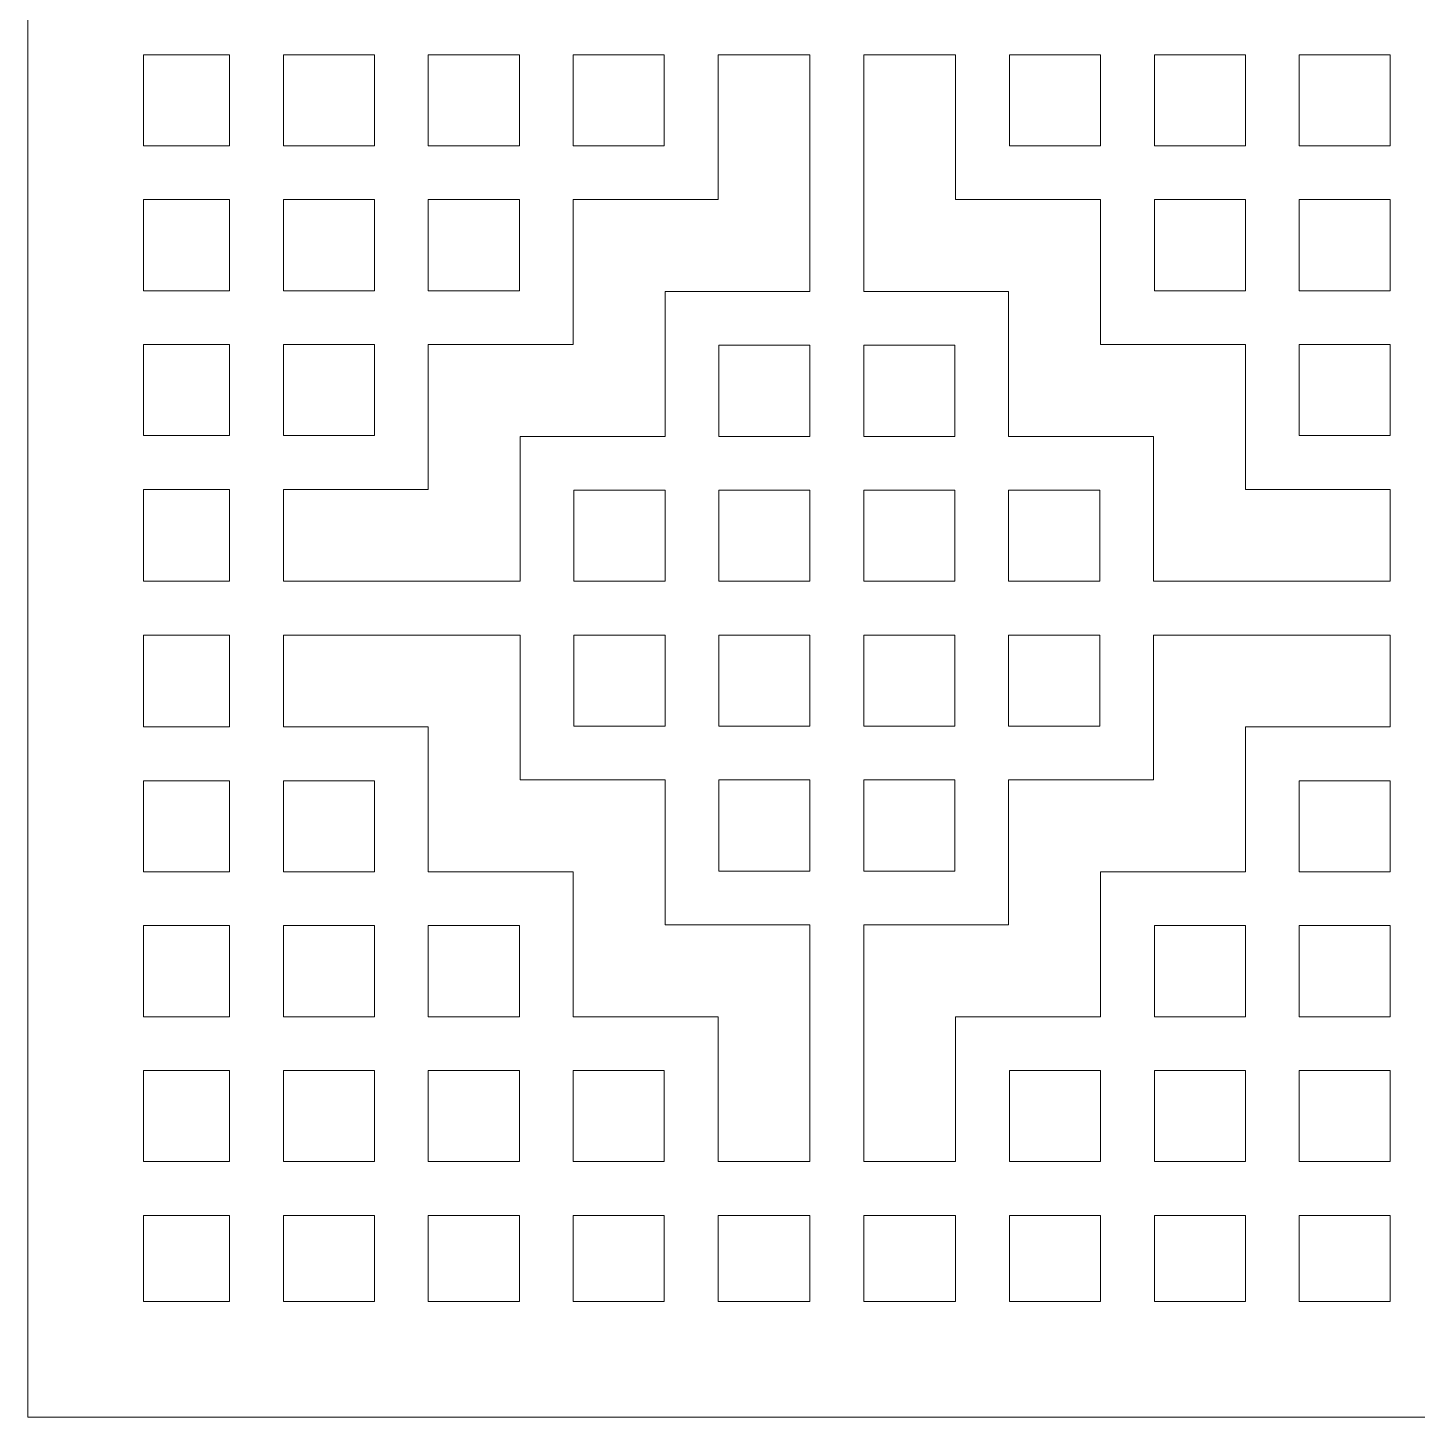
# Model space of a CAD drawing. Header units: centimetres. Extents: x -14.3 to -1.9, y 3.5 to 9.5.
# Drawn here: x -14.348 to -11.345, y 3.495 to 6.497 of the extents above; entities that cross this region are included whole.
import ezdxf

# ---------------------------------------------------------------- set-up
doc = ezdxf.new("R2010")
doc.units = ezdxf.units.CM
doc.header["$MEASUREMENT"] = 0
doc.layers.add('layer 1', color=7, linetype='Continuous')

msp = doc.modelspace()

# ---------------------------------------------------------------- linework, layer by layer
at = {"layer": 'layer 1', "color": 250, "lineweight": 9}
for points, knots in [([(-14.34773, 9.5), (-14.34773, 9.5), (-8.3426, 9.5), (-8.3426, 9.5), (-8.3426, 9.5), (-8.3426, 9.5), (-8.3426, 3.49487), (-8.3426, 3.49487), (-8.3426, 3.49487), (-8.3426, 3.49487), (-14.34773, 3.49487), (-14.34773, 3.49487), (-14.34773, 3.49487), (-14.34773, 3.49487), (-14.34773, 9.5), (-14.34773, 9.5)], [0, 0, 0, 0, 0.2, 0.2, 0.2, 0.2, 0.4, 0.4, 0.4, 0.4, 0.6, 0.6, 0.6, 0.6, 1, 1, 1, 1]), ([(-14.09752, 6.24246), (-14.09752, 6.24246), (-13.91166, 6.24246), (-13.91166, 6.24246), (-13.91166, 6.24246), (-13.91166, 6.24246), (-13.91166, 6.43926), (-13.91166, 6.43926), (-13.91166, 6.43926), (-13.91166, 6.43926), (-14.09752, 6.43926), (-14.09752, 6.43926), (-14.09752, 6.43926), (-14.09752, 6.43926), (-14.09752, 6.24246), (-14.09752, 6.24246)], [0, 0, 0, 0, 0.2, 0.2, 0.2, 0.2, 0.4, 0.4, 0.4, 0.4, 0.6, 0.6, 0.6, 0.6, 1, 1, 1, 1]), ([(-13.22559, 5.61456), (-13.22559, 5.61456), (-12.97062, 5.61456), (-12.97062, 5.61456), (-12.97062, 5.61456), (-12.97062, 5.61456), (-12.97062, 5.86952), (-12.97062, 5.86952), (-12.97062, 5.86952), (-12.97062, 5.86952), (-12.97062, 5.92769), (-12.97062, 5.92769), (-12.97062, 5.92769), (-12.97062, 5.92769), (-12.91246, 5.92769), (-12.91246, 5.92769), (-12.91246, 5.92769), (-12.91246, 5.92769), (-12.6575, 5.92769), (-12.6575, 5.92769), (-12.6575, 5.92769), (-12.6575, 5.92769), (-12.6575, 6.43927), (-12.6575, 6.43927), (-12.6575, 6.43927), (-12.6575, 6.43927), (-12.85594, 6.43927), (-12.85594, 6.43927), (-12.85594, 6.43927), (-12.85594, 6.43927), (-12.85594, 6.43926), (-12.85594, 6.43926), (-12.85594, 6.43926), (-12.85594, 6.43926), (-12.85594, 6.1843), (-12.85594, 6.1843), (-12.85594, 6.1843), (-12.85594, 6.1843), (-12.85594, 6.12613), (-12.85594, 6.12613), (-12.85594, 6.12613), (-12.85594, 6.12613), (-12.91411, 6.12613), (-12.91411, 6.12613), (-12.91411, 6.12613), (-12.91411, 6.12613), (-13.16907, 6.12613), (-13.16907, 6.12613), (-13.16907, 6.12613), (-13.16907, 6.12613), (-13.16907, 5.87117), (-13.16907, 5.87117), (-13.16907, 5.87117), (-13.16907, 5.87117), (-13.16907, 5.813), (-13.16907, 5.813), (-13.16907, 5.813), (-13.16907, 5.813), (-13.22723, 5.813), (-13.22723, 5.813), (-13.22723, 5.813), (-13.22723, 5.813), (-13.4822, 5.813), (-13.4822, 5.813), (-13.4822, 5.813), (-13.4822, 5.813), (-13.4822, 5.55804), (-13.4822, 5.55804), (-13.4822, 5.55804), (-13.4822, 5.55804), (-13.4822, 5.49988), (-13.4822, 5.49988), (-13.4822, 5.49988), (-13.4822, 5.49988), (-13.54036, 5.49988), (-13.54036, 5.49988), (-13.54036, 5.49988), (-13.54036, 5.49988), (-13.79532, 5.49988), (-13.79532, 5.49988), (-13.79532, 5.49988), (-13.79532, 5.49988), (-13.79533, 5.49988), (-13.79533, 5.49988), (-13.79533, 5.49988), (-13.79533, 5.49988), (-13.79533, 5.30143), (-13.79533, 5.30143), (-13.79533, 5.30143), (-13.79533, 5.30143), (-13.28375, 5.30143), (-13.28375, 5.30143), (-13.28375, 5.30143), (-13.28375, 5.30143), (-13.28375, 5.55639), (-13.28375, 5.55639), (-13.28375, 5.55639), (-13.28375, 5.55639), (-13.28375, 5.61456), (-13.28375, 5.61456), (-13.28375, 5.61456), (-13.28375, 5.61456), (-13.22559, 5.61456), (-13.22559, 5.61456)], [0, 0, 0, 0, 0.037037, 0.037037, 0.037037, 0.037037, 0.0740741, 0.0740741, 0.0740741, 0.0740741, 0.1111111, 0.1111111, 0.1111111, 0.1111111, 0.1481481, 0.1481481, 0.1481481, 0.1481481, 0.1851852, 0.1851852, 0.1851852, 0.1851852, 0.2222222, 0.2222222, 0.2222222, 0.2222222, 0.2592593, 0.2592593, 0.2592593, 0.2592593, 0.2962963, 0.2962963, 0.2962963, 0.2962963, 0.3333333, 0.3333333, 0.3333333, 0.3333333, 0.3703704, 0.3703704, 0.3703704, 0.3703704, 0.4074074, 0.4074074, 0.4074074, 0.4074074, 0.4444444, 0.4444444, 0.4444444, 0.4444444, 0.4814815, 0.4814815, 0.4814815, 0.4814815, 0.5185185, 0.5185185, 0.5185185, 0.5185185, 0.5555556, 0.5555556, 0.5555556, 0.5555556, 0.5925926, 0.5925926, 0.5925926, 0.5925926, 0.6296296, 0.6296296, 0.6296296, 0.6296296, 0.6666667, 0.6666667, 0.6666667, 0.6666667, 0.7037037, 0.7037037, 0.7037037, 0.7037037, 0.7407407, 0.7407407, 0.7407407, 0.7407407, 0.7777778, 0.7777778, 0.7777778, 0.7777778, 0.8148148, 0.8148148, 0.8148148, 0.8148148, 0.8518519, 0.8518519, 0.8518519, 0.8518519, 0.8888889, 0.8888889, 0.8888889, 0.8888889, 0.9259259, 0.9259259, 0.9259259, 0.9259259, 1, 1, 1, 1]), ([(-13.79532, 6.43926), (-13.79532, 6.43926), (-13.79532, 6.24246), (-13.79532, 6.24246), (-13.79532, 6.24246), (-13.79532, 6.24246), (-13.59853, 6.24246), (-13.59853, 6.24246), (-13.59853, 6.24246), (-13.59853, 6.24246), (-13.59853, 6.43926), (-13.59853, 6.43926), (-13.59853, 6.43926), (-13.59853, 6.43926), (-13.79532, 6.43926), (-13.79532, 6.43926)], [0, 0, 0, 0, 0.2, 0.2, 0.2, 0.2, 0.4, 0.4, 0.4, 0.4, 0.6, 0.6, 0.6, 0.6, 1, 1, 1, 1]), ([(-13.2854, 6.43926), (-13.2854, 6.43926), (-13.4822, 6.43926), (-13.4822, 6.43926), (-13.4822, 6.43926), (-13.4822, 6.43926), (-13.4822, 6.24246), (-13.4822, 6.24246), (-13.4822, 6.24246), (-13.4822, 6.24246), (-13.2854, 6.24246), (-13.2854, 6.24246), (-13.2854, 6.24246), (-13.2854, 6.24246), (-13.2854, 6.43926), (-13.2854, 6.43926)], [0, 0, 0, 0, 0.2, 0.2, 0.2, 0.2, 0.4, 0.4, 0.4, 0.4, 0.6, 0.6, 0.6, 0.6, 1, 1, 1, 1]), ([(-12.97227, 6.43926), (-12.97227, 6.43926), (-13.16907, 6.43926), (-13.16907, 6.43926), (-13.16907, 6.43926), (-13.16907, 6.43926), (-13.16907, 6.24246), (-13.16907, 6.24246), (-13.16907, 6.24246), (-13.16907, 6.24246), (-12.97227, 6.24246), (-12.97227, 6.24246), (-12.97227, 6.24246), (-12.97227, 6.24246), (-12.97227, 6.43926), (-12.97227, 6.43926)], [0, 0, 0, 0, 0.2, 0.2, 0.2, 0.2, 0.4, 0.4, 0.4, 0.4, 0.6, 0.6, 0.6, 0.6, 1, 1, 1, 1]), ([(-12.22804, 5.61456), (-12.22804, 5.61456), (-11.97308, 5.61456), (-11.97308, 5.61456), (-11.97308, 5.61456), (-11.97308, 5.61456), (-11.91491, 5.61456), (-11.91491, 5.61456), (-11.91491, 5.61456), (-11.91491, 5.61456), (-11.91491, 5.55639), (-11.91491, 5.55639), (-11.91491, 5.55639), (-11.91491, 5.55639), (-11.91491, 5.30143), (-11.91491, 5.30143), (-11.91491, 5.30143), (-11.91491, 5.30143), (-11.40333, 5.30143), (-11.40333, 5.30143), (-11.40333, 5.30143), (-11.40333, 5.30143), (-11.40333, 5.49988), (-11.40333, 5.49988), (-11.40333, 5.49988), (-11.40333, 5.49988), (-11.65828, 5.49988), (-11.65828, 5.49988), (-11.65828, 5.49988), (-11.65828, 5.49988), (-11.71644, 5.49988), (-11.71644, 5.49988), (-11.71644, 5.49988), (-11.71644, 5.49988), (-11.71644, 5.55804), (-11.71644, 5.55804), (-11.71644, 5.55804), (-11.71644, 5.55804), (-11.71644, 5.813), (-11.71644, 5.813), (-11.71644, 5.813), (-11.71644, 5.813), (-11.97141, 5.813), (-11.97141, 5.813), (-11.97141, 5.813), (-11.97141, 5.813), (-12.02957, 5.813), (-12.02957, 5.813), (-12.02957, 5.813), (-12.02957, 5.813), (-12.02957, 5.87117), (-12.02957, 5.87117), (-12.02957, 5.87117), (-12.02957, 5.87117), (-12.02957, 6.12613), (-12.02957, 6.12613), (-12.02957, 6.12613), (-12.02957, 6.12613), (-12.28453, 6.12613), (-12.28453, 6.12613), (-12.28453, 6.12613), (-12.28453, 6.12613), (-12.3427, 6.12613), (-12.3427, 6.12613), (-12.3427, 6.12613), (-12.3427, 6.12613), (-12.3427, 6.1843), (-12.3427, 6.1843), (-12.3427, 6.1843), (-12.3427, 6.1843), (-12.3427, 6.43926), (-12.3427, 6.43926), (-12.3427, 6.43926), (-12.3427, 6.43926), (-12.3427, 6.43927), (-12.3427, 6.43927), (-12.3427, 6.43927), (-12.3427, 6.43927), (-12.54117, 6.43927), (-12.54117, 6.43927), (-12.54117, 6.43927), (-12.54117, 6.43927), (-12.54117, 5.92769), (-12.54117, 5.92769), (-12.54117, 5.92769), (-12.54117, 5.92769), (-12.2862, 5.92769), (-12.2862, 5.92769), (-12.2862, 5.92769), (-12.2862, 5.92769), (-12.22804, 5.92769), (-12.22804, 5.92769), (-12.22804, 5.92769), (-12.22804, 5.92769), (-12.22804, 5.86952), (-12.22804, 5.86952), (-12.22804, 5.86952), (-12.22804, 5.86952), (-12.22804, 5.61456), (-12.22804, 5.61456)], [0, 0, 0, 0, 0.0384615, 0.0384615, 0.0384615, 0.0384615, 0.0769231, 0.0769231, 0.0769231, 0.0769231, 0.1153846, 0.1153846, 0.1153846, 0.1153846, 0.1538462, 0.1538462, 0.1538462, 0.1538462, 0.1923077, 0.1923077, 0.1923077, 0.1923077, 0.2307692, 0.2307692, 0.2307692, 0.2307692, 0.2692308, 0.2692308, 0.2692308, 0.2692308, 0.3076923, 0.3076923, 0.3076923, 0.3076923, 0.3461538, 0.3461538, 0.3461538, 0.3461538, 0.3846154, 0.3846154, 0.3846154, 0.3846154, 0.4230769, 0.4230769, 0.4230769, 0.4230769, 0.4615385, 0.4615385, 0.4615385, 0.4615385, 0.5, 0.5, 0.5, 0.5, 0.5384615, 0.5384615, 0.5384615, 0.5384615, 0.5769231, 0.5769231, 0.5769231, 0.5769231, 0.6153846, 0.6153846, 0.6153846, 0.6153846, 0.6538462, 0.6538462, 0.6538462, 0.6538462, 0.6923077, 0.6923077, 0.6923077, 0.6923077, 0.7307692, 0.7307692, 0.7307692, 0.7307692, 0.7692308, 0.7692308, 0.7692308, 0.7692308, 0.8076923, 0.8076923, 0.8076923, 0.8076923, 0.8461538, 0.8461538, 0.8461538, 0.8461538, 0.8846154, 0.8846154, 0.8846154, 0.8846154, 0.9230769, 0.9230769, 0.9230769, 0.9230769, 1, 1, 1, 1]), ([(-12.02957, 6.43926), (-12.02957, 6.43926), (-12.22637, 6.43926), (-12.22637, 6.43926), (-12.22637, 6.43926), (-12.22637, 6.43926), (-12.22637, 6.24246), (-12.22637, 6.24246), (-12.22637, 6.24246), (-12.22637, 6.24246), (-12.02957, 6.24246), (-12.02957, 6.24246), (-12.02957, 6.24246), (-12.02957, 6.24246), (-12.02957, 6.43926), (-12.02957, 6.43926)], [0, 0, 0, 0, 0.2, 0.2, 0.2, 0.2, 0.4, 0.4, 0.4, 0.4, 0.6, 0.6, 0.6, 0.6, 1, 1, 1, 1]), ([(-11.71644, 6.43926), (-11.71644, 6.43926), (-11.91324, 6.43926), (-11.91324, 6.43926), (-11.91324, 6.43926), (-11.91324, 6.43926), (-11.91324, 6.24246), (-11.91324, 6.24246), (-11.91324, 6.24246), (-11.91324, 6.24246), (-11.71644, 6.24246), (-11.71644, 6.24246), (-11.71644, 6.24246), (-11.71644, 6.24246), (-11.71644, 6.43926), (-11.71644, 6.43926)], [0, 0, 0, 0, 0.2, 0.2, 0.2, 0.2, 0.4, 0.4, 0.4, 0.4, 0.6, 0.6, 0.6, 0.6, 1, 1, 1, 1]), ([(-11.40333, 6.24246), (-11.40333, 6.24246), (-11.40333, 6.43926), (-11.40333, 6.43926), (-11.40333, 6.43926), (-11.40333, 6.43926), (-11.60011, 6.43926), (-11.60011, 6.43926), (-11.60011, 6.43926), (-11.60011, 6.43926), (-11.60011, 6.24246), (-11.60011, 6.24246), (-11.60011, 6.24246), (-11.60011, 6.24246), (-11.40333, 6.24246), (-11.40333, 6.24246)], [0, 0, 0, 0, 0.2, 0.2, 0.2, 0.2, 0.4, 0.4, 0.4, 0.4, 0.6, 0.6, 0.6, 0.6, 1, 1, 1, 1]), ([(-14.09752, 5.92933), (-14.09752, 5.92933), (-13.91166, 5.92933), (-13.91166, 5.92933), (-13.91166, 5.92933), (-13.91166, 5.92933), (-13.91166, 6.12613), (-13.91166, 6.12613), (-13.91166, 6.12613), (-13.91166, 6.12613), (-14.09752, 6.12613), (-14.09752, 6.12613), (-14.09752, 6.12613), (-14.09752, 6.12613), (-14.09752, 5.92933), (-14.09752, 5.92933)], [0, 0, 0, 0, 0.2, 0.2, 0.2, 0.2, 0.4, 0.4, 0.4, 0.4, 0.6, 0.6, 0.6, 0.6, 1, 1, 1, 1]), ([(-13.79532, 6.12613), (-13.79532, 6.12613), (-13.79532, 5.92933), (-13.79532, 5.92933), (-13.79532, 5.92933), (-13.79532, 5.92933), (-13.59853, 5.92933), (-13.59853, 5.92933), (-13.59853, 5.92933), (-13.59853, 5.92933), (-13.59853, 6.12613), (-13.59853, 6.12613), (-13.59853, 6.12613), (-13.59853, 6.12613), (-13.79532, 6.12613), (-13.79532, 6.12613)], [0, 0, 0, 0, 0.2, 0.2, 0.2, 0.2, 0.4, 0.4, 0.4, 0.4, 0.6, 0.6, 0.6, 0.6, 1, 1, 1, 1]), ([(-13.4822, 6.12613), (-13.4822, 6.12613), (-13.4822, 5.92933), (-13.4822, 5.92933), (-13.4822, 5.92933), (-13.4822, 5.92933), (-13.2854, 5.92933), (-13.2854, 5.92933), (-13.2854, 5.92933), (-13.2854, 5.92933), (-13.2854, 6.12613), (-13.2854, 6.12613), (-13.2854, 6.12613), (-13.2854, 6.12613), (-13.4822, 6.12613), (-13.4822, 6.12613)], [0, 0, 0, 0, 0.2, 0.2, 0.2, 0.2, 0.4, 0.4, 0.4, 0.4, 0.6, 0.6, 0.6, 0.6, 1, 1, 1, 1]), ([(-11.71644, 5.92933), (-11.71644, 5.92933), (-11.71644, 6.12613), (-11.71644, 6.12613), (-11.71644, 6.12613), (-11.71644, 6.12613), (-11.91324, 6.12613), (-11.91324, 6.12613), (-11.91324, 6.12613), (-11.91324, 6.12613), (-11.91324, 5.92933), (-11.91324, 5.92933), (-11.91324, 5.92933), (-11.91324, 5.92933), (-11.71644, 5.92933), (-11.71644, 5.92933)], [0, 0, 0, 0, 0.2, 0.2, 0.2, 0.2, 0.4, 0.4, 0.4, 0.4, 0.6, 0.6, 0.6, 0.6, 1, 1, 1, 1]), ([(-11.40333, 5.92933), (-11.40333, 5.92933), (-11.40333, 6.12613), (-11.40333, 6.12613), (-11.40333, 6.12613), (-11.40333, 6.12613), (-11.60011, 6.12613), (-11.60011, 6.12613), (-11.60011, 6.12613), (-11.60011, 6.12613), (-11.60011, 5.92933), (-11.60011, 5.92933), (-11.60011, 5.92933), (-11.60011, 5.92933), (-11.40333, 5.92933), (-11.40333, 5.92933)], [0, 0, 0, 0, 0.2, 0.2, 0.2, 0.2, 0.4, 0.4, 0.4, 0.4, 0.6, 0.6, 0.6, 0.6, 1, 1, 1, 1]), ([(-14.09752, 5.61621), (-14.09752, 5.61621), (-13.91166, 5.61621), (-13.91166, 5.61621), (-13.91166, 5.61621), (-13.91166, 5.61621), (-13.91166, 5.813), (-13.91166, 5.813), (-13.91166, 5.813), (-13.91166, 5.813), (-14.09752, 5.813), (-14.09752, 5.813), (-14.09752, 5.813), (-14.09752, 5.813), (-14.09752, 5.61621), (-14.09752, 5.61621)], [0, 0, 0, 0, 0.2, 0.2, 0.2, 0.2, 0.4, 0.4, 0.4, 0.4, 0.6, 0.6, 0.6, 0.6, 1, 1, 1, 1]), ([(-13.79532, 5.813), (-13.79532, 5.813), (-13.79532, 5.61621), (-13.79532, 5.61621), (-13.79532, 5.61621), (-13.79532, 5.61621), (-13.59853, 5.61621), (-13.59853, 5.61621), (-13.59853, 5.61621), (-13.59853, 5.61621), (-13.59853, 5.813), (-13.59853, 5.813), (-13.59853, 5.813), (-13.59853, 5.813), (-13.79532, 5.813), (-13.79532, 5.813)], [0, 0, 0, 0, 0.2, 0.2, 0.2, 0.2, 0.4, 0.4, 0.4, 0.4, 0.6, 0.6, 0.6, 0.6, 1, 1, 1, 1]), ([(-12.85429, 5.61456), (-12.85429, 5.61456), (-12.6575, 5.61456), (-12.6575, 5.61456), (-12.6575, 5.61456), (-12.6575, 5.61456), (-12.6575, 5.81136), (-12.6575, 5.81136), (-12.6575, 5.81136), (-12.6575, 5.81136), (-12.85429, 5.81136), (-12.85429, 5.81136), (-12.85429, 5.81136), (-12.85429, 5.81136), (-12.85429, 5.61456), (-12.85429, 5.61456)], [0, 0, 0, 0, 0.2, 0.2, 0.2, 0.2, 0.4, 0.4, 0.4, 0.4, 0.6, 0.6, 0.6, 0.6, 1, 1, 1, 1]), ([(-12.54117, 5.61456), (-12.54117, 5.61456), (-12.34437, 5.61456), (-12.34437, 5.61456), (-12.34437, 5.61456), (-12.34437, 5.61456), (-12.34437, 5.81136), (-12.34437, 5.81136), (-12.34437, 5.81136), (-12.34437, 5.81136), (-12.54117, 5.81136), (-12.54117, 5.81136), (-12.54117, 5.81136), (-12.54117, 5.81136), (-12.54117, 5.61456), (-12.54117, 5.61456)], [0, 0, 0, 0, 0.2, 0.2, 0.2, 0.2, 0.4, 0.4, 0.4, 0.4, 0.6, 0.6, 0.6, 0.6, 1, 1, 1, 1]), ([(-11.40333, 5.61621), (-11.40333, 5.61621), (-11.40333, 5.813), (-11.40333, 5.813), (-11.40333, 5.813), (-11.40333, 5.813), (-11.60011, 5.813), (-11.60011, 5.813), (-11.60011, 5.813), (-11.60011, 5.813), (-11.60011, 5.61621), (-11.60011, 5.61621), (-11.60011, 5.61621), (-11.60011, 5.61621), (-11.40333, 5.61621), (-11.40333, 5.61621)], [0, 0, 0, 0, 0.2, 0.2, 0.2, 0.2, 0.4, 0.4, 0.4, 0.4, 0.6, 0.6, 0.6, 0.6, 1, 1, 1, 1]), ([(-14.09752, 5.30143), (-14.09752, 5.30143), (-13.91166, 5.30143), (-13.91166, 5.30143), (-13.91166, 5.30143), (-13.91166, 5.30143), (-13.91166, 5.49988), (-13.91166, 5.49988), (-13.91166, 5.49988), (-13.91166, 5.49988), (-14.09752, 5.49988), (-14.09752, 5.49988), (-14.09752, 5.49988), (-14.09752, 5.49988), (-14.09752, 5.30143), (-14.09752, 5.30143)], [0, 0, 0, 0, 0.2, 0.2, 0.2, 0.2, 0.4, 0.4, 0.4, 0.4, 0.6, 0.6, 0.6, 0.6, 1, 1, 1, 1]), ([(-12.97062, 5.30143), (-12.97062, 5.30143), (-12.97062, 5.49823), (-12.97062, 5.49823), (-12.97062, 5.49823), (-12.97062, 5.49823), (-13.16742, 5.49823), (-13.16742, 5.49823), (-13.16742, 5.49823), (-13.16742, 5.49823), (-13.16742, 5.30143), (-13.16742, 5.30143), (-13.16742, 5.30143), (-13.16742, 5.30143), (-12.97062, 5.30143), (-12.97062, 5.30143)], [0, 0, 0, 0, 0.2, 0.2, 0.2, 0.2, 0.4, 0.4, 0.4, 0.4, 0.6, 0.6, 0.6, 0.6, 1, 1, 1, 1]), ([(-12.85429, 5.30143), (-12.85429, 5.30143), (-12.6575, 5.30143), (-12.6575, 5.30143), (-12.6575, 5.30143), (-12.6575, 5.30143), (-12.6575, 5.49823), (-12.6575, 5.49823), (-12.6575, 5.49823), (-12.6575, 5.49823), (-12.85429, 5.49823), (-12.85429, 5.49823), (-12.85429, 5.49823), (-12.85429, 5.49823), (-12.85429, 5.30143), (-12.85429, 5.30143)], [0, 0, 0, 0, 0.2, 0.2, 0.2, 0.2, 0.4, 0.4, 0.4, 0.4, 0.6, 0.6, 0.6, 0.6, 1, 1, 1, 1]), ([(-12.54117, 5.30143), (-12.54117, 5.30143), (-12.34437, 5.30143), (-12.34437, 5.30143), (-12.34437, 5.30143), (-12.34437, 5.30143), (-12.34437, 5.49823), (-12.34437, 5.49823), (-12.34437, 5.49823), (-12.34437, 5.49823), (-12.54117, 5.49823), (-12.54117, 5.49823), (-12.54117, 5.49823), (-12.54117, 5.49823), (-12.54117, 5.30143), (-12.54117, 5.30143)], [0, 0, 0, 0, 0.2, 0.2, 0.2, 0.2, 0.4, 0.4, 0.4, 0.4, 0.6, 0.6, 0.6, 0.6, 1, 1, 1, 1]), ([(-12.22804, 5.49823), (-12.22804, 5.49823), (-12.22804, 5.30143), (-12.22804, 5.30143), (-12.22804, 5.30143), (-12.22804, 5.30143), (-12.03124, 5.30143), (-12.03124, 5.30143), (-12.03124, 5.30143), (-12.03124, 5.30143), (-12.03124, 5.49823), (-12.03124, 5.49823), (-12.03124, 5.49823), (-12.03124, 5.49823), (-12.22804, 5.49823), (-12.22804, 5.49823)], [0, 0, 0, 0, 0.2, 0.2, 0.2, 0.2, 0.4, 0.4, 0.4, 0.4, 0.6, 0.6, 0.6, 0.6, 1, 1, 1, 1]), ([(-14.09752, 4.98663), (-14.09752, 4.98663), (-13.91166, 4.98663), (-13.91166, 4.98663), (-13.91166, 4.98663), (-13.91166, 4.98663), (-13.91166, 5.1851), (-13.91166, 5.1851), (-13.91166, 5.1851), (-13.91166, 5.1851), (-14.09752, 5.1851), (-14.09752, 5.1851), (-14.09752, 5.1851), (-14.09752, 5.1851), (-14.09752, 4.98663), (-14.09752, 4.98663)], [0, 0, 0, 0, 0.2, 0.2, 0.2, 0.2, 0.4, 0.4, 0.4, 0.4, 0.6, 0.6, 0.6, 0.6, 1, 1, 1, 1]), ([(-12.97062, 4.87197), (-12.97062, 4.87197), (-13.22559, 4.87197), (-13.22559, 4.87197), (-13.22559, 4.87197), (-13.22559, 4.87197), (-13.28375, 4.87197), (-13.28375, 4.87197), (-13.28375, 4.87197), (-13.28375, 4.87197), (-13.28375, 4.93014), (-13.28375, 4.93014), (-13.28375, 4.93014), (-13.28375, 4.93014), (-13.28375, 5.1851), (-13.28375, 5.1851), (-13.28375, 5.1851), (-13.28375, 5.1851), (-13.79533, 5.1851), (-13.79533, 5.1851), (-13.79533, 5.1851), (-13.79533, 5.1851), (-13.79533, 4.98663), (-13.79533, 4.98663), (-13.79533, 4.98663), (-13.79533, 4.98663), (-13.79532, 4.98663), (-13.79532, 4.98663), (-13.79532, 4.98663), (-13.79532, 4.98663), (-13.54036, 4.98663), (-13.54036, 4.98663), (-13.54036, 4.98663), (-13.54036, 4.98663), (-13.4822, 4.98663), (-13.4822, 4.98663), (-13.4822, 4.98663), (-13.4822, 4.98663), (-13.4822, 4.92847), (-13.4822, 4.92847), (-13.4822, 4.92847), (-13.4822, 4.92847), (-13.4822, 4.67351), (-13.4822, 4.67351), (-13.4822, 4.67351), (-13.4822, 4.67351), (-13.22723, 4.67351), (-13.22723, 4.67351), (-13.22723, 4.67351), (-13.22723, 4.67351), (-13.16907, 4.67351), (-13.16907, 4.67351), (-13.16907, 4.67351), (-13.16907, 4.67351), (-13.16907, 4.61534), (-13.16907, 4.61534), (-13.16907, 4.61534), (-13.16907, 4.61534), (-13.16907, 4.36038), (-13.16907, 4.36038), (-13.16907, 4.36038), (-13.16907, 4.36038), (-12.91411, 4.36038), (-12.91411, 4.36038), (-12.91411, 4.36038), (-12.91411, 4.36038), (-12.85594, 4.36038), (-12.85594, 4.36038), (-12.85594, 4.36038), (-12.85594, 4.36038), (-12.85594, 4.30221), (-12.85594, 4.30221), (-12.85594, 4.30221), (-12.85594, 4.30221), (-12.85594, 4.04726), (-12.85594, 4.04726), (-12.85594, 4.04726), (-12.85594, 4.04726), (-12.6575, 4.04726), (-12.6575, 4.04726), (-12.6575, 4.04726), (-12.6575, 4.04726), (-12.6575, 4.55885), (-12.6575, 4.55885), (-12.6575, 4.55885), (-12.6575, 4.55885), (-12.91246, 4.55885), (-12.91246, 4.55885), (-12.91246, 4.55885), (-12.91246, 4.55885), (-12.97062, 4.55885), (-12.97062, 4.55885), (-12.97062, 4.55885), (-12.97062, 4.55885), (-12.97062, 4.61701), (-12.97062, 4.61701), (-12.97062, 4.61701), (-12.97062, 4.61701), (-12.97062, 4.87197), (-12.97062, 4.87197)], [0, 0, 0, 0, 0.0384615, 0.0384615, 0.0384615, 0.0384615, 0.0769231, 0.0769231, 0.0769231, 0.0769231, 0.1153846, 0.1153846, 0.1153846, 0.1153846, 0.1538462, 0.1538462, 0.1538462, 0.1538462, 0.1923077, 0.1923077, 0.1923077, 0.1923077, 0.2307692, 0.2307692, 0.2307692, 0.2307692, 0.2692308, 0.2692308, 0.2692308, 0.2692308, 0.3076923, 0.3076923, 0.3076923, 0.3076923, 0.3461538, 0.3461538, 0.3461538, 0.3461538, 0.3846154, 0.3846154, 0.3846154, 0.3846154, 0.4230769, 0.4230769, 0.4230769, 0.4230769, 0.4615385, 0.4615385, 0.4615385, 0.4615385, 0.5, 0.5, 0.5, 0.5, 0.5384615, 0.5384615, 0.5384615, 0.5384615, 0.5769231, 0.5769231, 0.5769231, 0.5769231, 0.6153846, 0.6153846, 0.6153846, 0.6153846, 0.6538462, 0.6538462, 0.6538462, 0.6538462, 0.6923077, 0.6923077, 0.6923077, 0.6923077, 0.7307692, 0.7307692, 0.7307692, 0.7307692, 0.7692308, 0.7692308, 0.7692308, 0.7692308, 0.8076923, 0.8076923, 0.8076923, 0.8076923, 0.8461538, 0.8461538, 0.8461538, 0.8461538, 0.8846154, 0.8846154, 0.8846154, 0.8846154, 0.9230769, 0.9230769, 0.9230769, 0.9230769, 1, 1, 1, 1]), ([(-12.97062, 4.9883), (-12.97062, 4.9883), (-12.97062, 5.1851), (-12.97062, 5.1851), (-12.97062, 5.1851), (-12.97062, 5.1851), (-13.16742, 5.1851), (-13.16742, 5.1851), (-13.16742, 5.1851), (-13.16742, 5.1851), (-13.16742, 4.9883), (-13.16742, 4.9883), (-13.16742, 4.9883), (-13.16742, 4.9883), (-12.97062, 4.9883), (-12.97062, 4.9883)], [0, 0, 0, 0, 0.2, 0.2, 0.2, 0.2, 0.4, 0.4, 0.4, 0.4, 0.6, 0.6, 0.6, 0.6, 1, 1, 1, 1]), ([(-12.6575, 5.1851), (-12.6575, 5.1851), (-12.85429, 5.1851), (-12.85429, 5.1851), (-12.85429, 5.1851), (-12.85429, 5.1851), (-12.85429, 4.9883), (-12.85429, 4.9883), (-12.85429, 4.9883), (-12.85429, 4.9883), (-12.6575, 4.9883), (-12.6575, 4.9883), (-12.6575, 4.9883), (-12.6575, 4.9883), (-12.6575, 5.1851), (-12.6575, 5.1851)], [0, 0, 0, 0, 0.2, 0.2, 0.2, 0.2, 0.4, 0.4, 0.4, 0.4, 0.6, 0.6, 0.6, 0.6, 1, 1, 1, 1]), ([(-12.34437, 5.1851), (-12.34437, 5.1851), (-12.54117, 5.1851), (-12.54117, 5.1851), (-12.54117, 5.1851), (-12.54117, 5.1851), (-12.54117, 4.9883), (-12.54117, 4.9883), (-12.54117, 4.9883), (-12.54117, 4.9883), (-12.34437, 4.9883), (-12.34437, 4.9883), (-12.34437, 4.9883), (-12.34437, 4.9883), (-12.34437, 5.1851), (-12.34437, 5.1851)], [0, 0, 0, 0, 0.2, 0.2, 0.2, 0.2, 0.4, 0.4, 0.4, 0.4, 0.6, 0.6, 0.6, 0.6, 1, 1, 1, 1]), ([(-11.97308, 4.87197), (-11.97308, 4.87197), (-12.22804, 4.87197), (-12.22804, 4.87197), (-12.22804, 4.87197), (-12.22804, 4.87197), (-12.22804, 4.61701), (-12.22804, 4.61701), (-12.22804, 4.61701), (-12.22804, 4.61701), (-12.22804, 4.55885), (-12.22804, 4.55885), (-12.22804, 4.55885), (-12.22804, 4.55885), (-12.2862, 4.55885), (-12.2862, 4.55885), (-12.2862, 4.55885), (-12.2862, 4.55885), (-12.54117, 4.55885), (-12.54117, 4.55885), (-12.54117, 4.55885), (-12.54117, 4.55885), (-12.54117, 4.04726), (-12.54117, 4.04726), (-12.54117, 4.04726), (-12.54117, 4.04726), (-12.3427, 4.04726), (-12.3427, 4.04726), (-12.3427, 4.04726), (-12.3427, 4.04726), (-12.3427, 4.30221), (-12.3427, 4.30221), (-12.3427, 4.30221), (-12.3427, 4.30221), (-12.3427, 4.36038), (-12.3427, 4.36038), (-12.3427, 4.36038), (-12.3427, 4.36038), (-12.28453, 4.36038), (-12.28453, 4.36038), (-12.28453, 4.36038), (-12.28453, 4.36038), (-12.02957, 4.36038), (-12.02957, 4.36038), (-12.02957, 4.36038), (-12.02957, 4.36038), (-12.02957, 4.61534), (-12.02957, 4.61534), (-12.02957, 4.61534), (-12.02957, 4.61534), (-12.02957, 4.67351), (-12.02957, 4.67351), (-12.02957, 4.67351), (-12.02957, 4.67351), (-11.97141, 4.67351), (-11.97141, 4.67351), (-11.97141, 4.67351), (-11.97141, 4.67351), (-11.71644, 4.67351), (-11.71644, 4.67351), (-11.71644, 4.67351), (-11.71644, 4.67351), (-11.71644, 4.92847), (-11.71644, 4.92847), (-11.71644, 4.92847), (-11.71644, 4.92847), (-11.71644, 4.98663), (-11.71644, 4.98663), (-11.71644, 4.98663), (-11.71644, 4.98663), (-11.65828, 4.98663), (-11.65828, 4.98663), (-11.65828, 4.98663), (-11.65828, 4.98663), (-11.40333, 4.98663), (-11.40333, 4.98663), (-11.40333, 4.98663), (-11.40333, 4.98663), (-11.40333, 5.1851), (-11.40333, 5.1851), (-11.40333, 5.1851), (-11.40333, 5.1851), (-11.91491, 5.1851), (-11.91491, 5.1851), (-11.91491, 5.1851), (-11.91491, 5.1851), (-11.91491, 4.93014), (-11.91491, 4.93014), (-11.91491, 4.93014), (-11.91491, 4.93014), (-11.91491, 4.87197), (-11.91491, 4.87197), (-11.91491, 4.87197), (-11.91491, 4.87197), (-11.97308, 4.87197), (-11.97308, 4.87197)], [0, 0, 0, 0, 0.04, 0.04, 0.04, 0.04, 0.08, 0.08, 0.08, 0.08, 0.12, 0.12, 0.12, 0.12, 0.16, 0.16, 0.16, 0.16, 0.2, 0.2, 0.2, 0.2, 0.24, 0.24, 0.24, 0.24, 0.28, 0.28, 0.28, 0.28, 0.32, 0.32, 0.32, 0.32, 0.36, 0.36, 0.36, 0.36, 0.4, 0.4, 0.4, 0.4, 0.44, 0.44, 0.44, 0.44, 0.48, 0.48, 0.48, 0.48, 0.52, 0.52, 0.52, 0.52, 0.56, 0.56, 0.56, 0.56, 0.6, 0.6, 0.6, 0.6, 0.64, 0.64, 0.64, 0.64, 0.68, 0.68, 0.68, 0.68, 0.72, 0.72, 0.72, 0.72, 0.76, 0.76, 0.76, 0.76, 0.8, 0.8, 0.8, 0.8, 0.84, 0.84, 0.84, 0.84, 0.88, 0.88, 0.88, 0.88, 0.92, 0.92, 0.92, 0.92, 1, 1, 1, 1]), ([(-12.22804, 5.1851), (-12.22804, 5.1851), (-12.22804, 4.9883), (-12.22804, 4.9883), (-12.22804, 4.9883), (-12.22804, 4.9883), (-12.03124, 4.9883), (-12.03124, 4.9883), (-12.03124, 4.9883), (-12.03124, 4.9883), (-12.03124, 5.1851), (-12.03124, 5.1851), (-12.03124, 5.1851), (-12.03124, 5.1851), (-12.22804, 5.1851), (-12.22804, 5.1851)], [0, 0, 0, 0, 0.2, 0.2, 0.2, 0.2, 0.4, 0.4, 0.4, 0.4, 0.6, 0.6, 0.6, 0.6, 1, 1, 1, 1]), ([(-14.09752, 4.67351), (-14.09752, 4.67351), (-13.91166, 4.67351), (-13.91166, 4.67351), (-13.91166, 4.67351), (-13.91166, 4.67351), (-13.91166, 4.8703), (-13.91166, 4.8703), (-13.91166, 4.8703), (-13.91166, 4.8703), (-14.09752, 4.8703), (-14.09752, 4.8703), (-14.09752, 4.8703), (-14.09752, 4.8703), (-14.09752, 4.67351), (-14.09752, 4.67351)], [0, 0, 0, 0, 0.2, 0.2, 0.2, 0.2, 0.4, 0.4, 0.4, 0.4, 0.6, 0.6, 0.6, 0.6, 1, 1, 1, 1]), ([(-13.79532, 4.8703), (-13.79532, 4.8703), (-13.79532, 4.67351), (-13.79532, 4.67351), (-13.79532, 4.67351), (-13.79532, 4.67351), (-13.59853, 4.67351), (-13.59853, 4.67351), (-13.59853, 4.67351), (-13.59853, 4.67351), (-13.59853, 4.8703), (-13.59853, 4.8703), (-13.59853, 4.8703), (-13.59853, 4.8703), (-13.79532, 4.8703), (-13.79532, 4.8703)], [0, 0, 0, 0, 0.2, 0.2, 0.2, 0.2, 0.4, 0.4, 0.4, 0.4, 0.6, 0.6, 0.6, 0.6, 1, 1, 1, 1]), ([(-12.6575, 4.87197), (-12.6575, 4.87197), (-12.85429, 4.87197), (-12.85429, 4.87197), (-12.85429, 4.87197), (-12.85429, 4.87197), (-12.85429, 4.67518), (-12.85429, 4.67518), (-12.85429, 4.67518), (-12.85429, 4.67518), (-12.6575, 4.67518), (-12.6575, 4.67518), (-12.6575, 4.67518), (-12.6575, 4.67518), (-12.6575, 4.87197), (-12.6575, 4.87197)], [0, 0, 0, 0, 0.2, 0.2, 0.2, 0.2, 0.4, 0.4, 0.4, 0.4, 0.6, 0.6, 0.6, 0.6, 1, 1, 1, 1]), ([(-12.34437, 4.87197), (-12.34437, 4.87197), (-12.54117, 4.87197), (-12.54117, 4.87197), (-12.54117, 4.87197), (-12.54117, 4.87197), (-12.54117, 4.67518), (-12.54117, 4.67518), (-12.54117, 4.67518), (-12.54117, 4.67518), (-12.34437, 4.67518), (-12.34437, 4.67518), (-12.34437, 4.67518), (-12.34437, 4.67518), (-12.34437, 4.87197), (-12.34437, 4.87197)], [0, 0, 0, 0, 0.2, 0.2, 0.2, 0.2, 0.4, 0.4, 0.4, 0.4, 0.6, 0.6, 0.6, 0.6, 1, 1, 1, 1]), ([(-11.40333, 4.67351), (-11.40333, 4.67351), (-11.40333, 4.8703), (-11.40333, 4.8703), (-11.40333, 4.8703), (-11.40333, 4.8703), (-11.60011, 4.8703), (-11.60011, 4.8703), (-11.60011, 4.8703), (-11.60011, 4.8703), (-11.60011, 4.67351), (-11.60011, 4.67351), (-11.60011, 4.67351), (-11.60011, 4.67351), (-11.40333, 4.67351), (-11.40333, 4.67351)], [0, 0, 0, 0, 0.2, 0.2, 0.2, 0.2, 0.4, 0.4, 0.4, 0.4, 0.6, 0.6, 0.6, 0.6, 1, 1, 1, 1]), ([(-14.09752, 4.36038), (-14.09752, 4.36038), (-13.91166, 4.36038), (-13.91166, 4.36038), (-13.91166, 4.36038), (-13.91166, 4.36038), (-13.91166, 4.55718), (-13.91166, 4.55718), (-13.91166, 4.55718), (-13.91166, 4.55718), (-14.09752, 4.55718), (-14.09752, 4.55718), (-14.09752, 4.55718), (-14.09752, 4.55718), (-14.09752, 4.36038), (-14.09752, 4.36038)], [0, 0, 0, 0, 0.2, 0.2, 0.2, 0.2, 0.4, 0.4, 0.4, 0.4, 0.6, 0.6, 0.6, 0.6, 1, 1, 1, 1]), ([(-13.79532, 4.55718), (-13.79532, 4.55718), (-13.79532, 4.36038), (-13.79532, 4.36038), (-13.79532, 4.36038), (-13.79532, 4.36038), (-13.59853, 4.36038), (-13.59853, 4.36038), (-13.59853, 4.36038), (-13.59853, 4.36038), (-13.59853, 4.55718), (-13.59853, 4.55718), (-13.59853, 4.55718), (-13.59853, 4.55718), (-13.79532, 4.55718), (-13.79532, 4.55718)], [0, 0, 0, 0, 0.2, 0.2, 0.2, 0.2, 0.4, 0.4, 0.4, 0.4, 0.6, 0.6, 0.6, 0.6, 1, 1, 1, 1]), ([(-13.4822, 4.55718), (-13.4822, 4.55718), (-13.4822, 4.36038), (-13.4822, 4.36038), (-13.4822, 4.36038), (-13.4822, 4.36038), (-13.2854, 4.36038), (-13.2854, 4.36038), (-13.2854, 4.36038), (-13.2854, 4.36038), (-13.2854, 4.55718), (-13.2854, 4.55718), (-13.2854, 4.55718), (-13.2854, 4.55718), (-13.4822, 4.55718), (-13.4822, 4.55718)], [0, 0, 0, 0, 0.2, 0.2, 0.2, 0.2, 0.4, 0.4, 0.4, 0.4, 0.6, 0.6, 0.6, 0.6, 1, 1, 1, 1]), ([(-11.71644, 4.36038), (-11.71644, 4.36038), (-11.71644, 4.55718), (-11.71644, 4.55718), (-11.71644, 4.55718), (-11.71644, 4.55718), (-11.91324, 4.55718), (-11.91324, 4.55718), (-11.91324, 4.55718), (-11.91324, 4.55718), (-11.91324, 4.36038), (-11.91324, 4.36038), (-11.91324, 4.36038), (-11.91324, 4.36038), (-11.71644, 4.36038), (-11.71644, 4.36038)], [0, 0, 0, 0, 0.2, 0.2, 0.2, 0.2, 0.4, 0.4, 0.4, 0.4, 0.6, 0.6, 0.6, 0.6, 1, 1, 1, 1]), ([(-11.40333, 4.36038), (-11.40333, 4.36038), (-11.40333, 4.55718), (-11.40333, 4.55718), (-11.40333, 4.55718), (-11.40333, 4.55718), (-11.60011, 4.55718), (-11.60011, 4.55718), (-11.60011, 4.55718), (-11.60011, 4.55718), (-11.60011, 4.36038), (-11.60011, 4.36038), (-11.60011, 4.36038), (-11.60011, 4.36038), (-11.40333, 4.36038), (-11.40333, 4.36038)], [0, 0, 0, 0, 0.2, 0.2, 0.2, 0.2, 0.4, 0.4, 0.4, 0.4, 0.6, 0.6, 0.6, 0.6, 1, 1, 1, 1]), ([(-14.09752, 4.04726), (-14.09752, 4.04726), (-13.91166, 4.04726), (-13.91166, 4.04726), (-13.91166, 4.04726), (-13.91166, 4.04726), (-13.91166, 4.24405), (-13.91166, 4.24405), (-13.91166, 4.24405), (-13.91166, 4.24405), (-14.09752, 4.24405), (-14.09752, 4.24405), (-14.09752, 4.24405), (-14.09752, 4.24405), (-14.09752, 4.04726), (-14.09752, 4.04726)], [0, 0, 0, 0, 0.2, 0.2, 0.2, 0.2, 0.4, 0.4, 0.4, 0.4, 0.6, 0.6, 0.6, 0.6, 1, 1, 1, 1]), ([(-13.79532, 4.04726), (-13.79532, 4.04726), (-13.59853, 4.04726), (-13.59853, 4.04726), (-13.59853, 4.04726), (-13.59853, 4.04726), (-13.59853, 4.24405), (-13.59853, 4.24405), (-13.59853, 4.24405), (-13.59853, 4.24405), (-13.79532, 4.24405), (-13.79532, 4.24405), (-13.79532, 4.24405), (-13.79532, 4.24405), (-13.79532, 4.04726), (-13.79532, 4.04726)], [0, 0, 0, 0, 0.2, 0.2, 0.2, 0.2, 0.4, 0.4, 0.4, 0.4, 0.6, 0.6, 0.6, 0.6, 1, 1, 1, 1]), ([(-13.4822, 4.04726), (-13.4822, 4.04726), (-13.2854, 4.04726), (-13.2854, 4.04726), (-13.2854, 4.04726), (-13.2854, 4.04726), (-13.2854, 4.24405), (-13.2854, 4.24405), (-13.2854, 4.24405), (-13.2854, 4.24405), (-13.4822, 4.24405), (-13.4822, 4.24405), (-13.4822, 4.24405), (-13.4822, 4.24405), (-13.4822, 4.04726), (-13.4822, 4.04726)], [0, 0, 0, 0, 0.2, 0.2, 0.2, 0.2, 0.4, 0.4, 0.4, 0.4, 0.6, 0.6, 0.6, 0.6, 1, 1, 1, 1]), ([(-13.16907, 4.04726), (-13.16907, 4.04726), (-12.97227, 4.04726), (-12.97227, 4.04726), (-12.97227, 4.04726), (-12.97227, 4.04726), (-12.97227, 4.24405), (-12.97227, 4.24405), (-12.97227, 4.24405), (-12.97227, 4.24405), (-13.16907, 4.24405), (-13.16907, 4.24405), (-13.16907, 4.24405), (-13.16907, 4.24405), (-13.16907, 4.04726), (-13.16907, 4.04726)], [0, 0, 0, 0, 0.2, 0.2, 0.2, 0.2, 0.4, 0.4, 0.4, 0.4, 0.6, 0.6, 0.6, 0.6, 1, 1, 1, 1]), ([(-12.22637, 4.04726), (-12.22637, 4.04726), (-12.02957, 4.04726), (-12.02957, 4.04726), (-12.02957, 4.04726), (-12.02957, 4.04726), (-12.02957, 4.24405), (-12.02957, 4.24405), (-12.02957, 4.24405), (-12.02957, 4.24405), (-12.22637, 4.24405), (-12.22637, 4.24405), (-12.22637, 4.24405), (-12.22637, 4.24405), (-12.22637, 4.04726), (-12.22637, 4.04726)], [0, 0, 0, 0, 0.2, 0.2, 0.2, 0.2, 0.4, 0.4, 0.4, 0.4, 0.6, 0.6, 0.6, 0.6, 1, 1, 1, 1]), ([(-11.91324, 4.04726), (-11.91324, 4.04726), (-11.71644, 4.04726), (-11.71644, 4.04726), (-11.71644, 4.04726), (-11.71644, 4.04726), (-11.71644, 4.24405), (-11.71644, 4.24405), (-11.71644, 4.24405), (-11.71644, 4.24405), (-11.91324, 4.24405), (-11.91324, 4.24405), (-11.91324, 4.24405), (-11.91324, 4.24405), (-11.91324, 4.04726), (-11.91324, 4.04726)], [0, 0, 0, 0, 0.2, 0.2, 0.2, 0.2, 0.4, 0.4, 0.4, 0.4, 0.6, 0.6, 0.6, 0.6, 1, 1, 1, 1]), ([(-11.60011, 4.04726), (-11.60011, 4.04726), (-11.40333, 4.04726), (-11.40333, 4.04726), (-11.40333, 4.04726), (-11.40333, 4.04726), (-11.40333, 4.24405), (-11.40333, 4.24405), (-11.40333, 4.24405), (-11.40333, 4.24405), (-11.60011, 4.24405), (-11.60011, 4.24405), (-11.60011, 4.24405), (-11.60011, 4.24405), (-11.60011, 4.04726), (-11.60011, 4.04726)], [0, 0, 0, 0, 0.2, 0.2, 0.2, 0.2, 0.4, 0.4, 0.4, 0.4, 0.6, 0.6, 0.6, 0.6, 1, 1, 1, 1]), ([(-13.91166, 3.74508), (-13.91166, 3.74508), (-13.91166, 3.93092), (-13.91166, 3.93092), (-13.91166, 3.93092), (-13.91166, 3.93092), (-14.09752, 3.93092), (-14.09752, 3.93092), (-14.09752, 3.93092), (-14.09752, 3.93092), (-14.09752, 3.74508), (-14.09752, 3.74508), (-14.09752, 3.74508), (-14.09752, 3.74508), (-13.91166, 3.74508), (-13.91166, 3.74508)], [0, 0, 0, 0, 0.2, 0.2, 0.2, 0.2, 0.4, 0.4, 0.4, 0.4, 0.6, 0.6, 0.6, 0.6, 1, 1, 1, 1]), ([(-13.59853, 3.74508), (-13.59853, 3.74508), (-13.59853, 3.93092), (-13.59853, 3.93092), (-13.59853, 3.93092), (-13.59853, 3.93092), (-13.79532, 3.93092), (-13.79532, 3.93092), (-13.79532, 3.93092), (-13.79532, 3.93092), (-13.79532, 3.74508), (-13.79532, 3.74508), (-13.79532, 3.74508), (-13.79532, 3.74508), (-13.59853, 3.74508), (-13.59853, 3.74508)], [0, 0, 0, 0, 0.2, 0.2, 0.2, 0.2, 0.4, 0.4, 0.4, 0.4, 0.6, 0.6, 0.6, 0.6, 1, 1, 1, 1]), ([(-13.2854, 3.74508), (-13.2854, 3.74508), (-13.2854, 3.93092), (-13.2854, 3.93092), (-13.2854, 3.93092), (-13.2854, 3.93092), (-13.4822, 3.93092), (-13.4822, 3.93092), (-13.4822, 3.93092), (-13.4822, 3.93092), (-13.4822, 3.74508), (-13.4822, 3.74508), (-13.4822, 3.74508), (-13.4822, 3.74508), (-13.2854, 3.74508), (-13.2854, 3.74508)], [0, 0, 0, 0, 0.2, 0.2, 0.2, 0.2, 0.4, 0.4, 0.4, 0.4, 0.6, 0.6, 0.6, 0.6, 1, 1, 1, 1]), ([(-12.97227, 3.74508), (-12.97227, 3.74508), (-12.97227, 3.93092), (-12.97227, 3.93092), (-12.97227, 3.93092), (-12.97227, 3.93092), (-13.16907, 3.93092), (-13.16907, 3.93092), (-13.16907, 3.93092), (-13.16907, 3.93092), (-13.16907, 3.74508), (-13.16907, 3.74508), (-13.16907, 3.74508), (-13.16907, 3.74508), (-12.97227, 3.74508), (-12.97227, 3.74508)], [0, 0, 0, 0, 0.2, 0.2, 0.2, 0.2, 0.4, 0.4, 0.4, 0.4, 0.6, 0.6, 0.6, 0.6, 1, 1, 1, 1]), ([(-12.6575, 3.74508), (-12.6575, 3.74508), (-12.6575, 3.93093), (-12.6575, 3.93093), (-12.6575, 3.93093), (-12.6575, 3.93093), (-12.85594, 3.93093), (-12.85594, 3.93093), (-12.85594, 3.93093), (-12.85594, 3.93093), (-12.85594, 3.93092), (-12.85594, 3.93092), (-12.85594, 3.93092), (-12.85594, 3.93092), (-12.85594, 3.74508), (-12.85594, 3.74508), (-12.85594, 3.74508), (-12.85594, 3.74508), (-12.6575, 3.74508), (-12.6575, 3.74508)], [0, 0, 0, 0, 0.1666667, 0.1666667, 0.1666667, 0.1666667, 0.3333333, 0.3333333, 0.3333333, 0.3333333, 0.5, 0.5, 0.5, 0.5, 0.6666667, 0.6666667, 0.6666667, 0.6666667, 1, 1, 1, 1]), ([(-12.3427, 3.74508), (-12.3427, 3.74508), (-12.3427, 3.93092), (-12.3427, 3.93092), (-12.3427, 3.93092), (-12.3427, 3.93092), (-12.3427, 3.93093), (-12.3427, 3.93093), (-12.3427, 3.93093), (-12.3427, 3.93093), (-12.54117, 3.93093), (-12.54117, 3.93093), (-12.54117, 3.93093), (-12.54117, 3.93093), (-12.54117, 3.74508), (-12.54117, 3.74508), (-12.54117, 3.74508), (-12.54117, 3.74508), (-12.3427, 3.74508), (-12.3427, 3.74508)], [0, 0, 0, 0, 0.1666667, 0.1666667, 0.1666667, 0.1666667, 0.3333333, 0.3333333, 0.3333333, 0.3333333, 0.5, 0.5, 0.5, 0.5, 0.6666667, 0.6666667, 0.6666667, 0.6666667, 1, 1, 1, 1]), ([(-12.02957, 3.74508), (-12.02957, 3.74508), (-12.02957, 3.93092), (-12.02957, 3.93092), (-12.02957, 3.93092), (-12.02957, 3.93092), (-12.22637, 3.93092), (-12.22637, 3.93092), (-12.22637, 3.93092), (-12.22637, 3.93092), (-12.22637, 3.74508), (-12.22637, 3.74508), (-12.22637, 3.74508), (-12.22637, 3.74508), (-12.02957, 3.74508), (-12.02957, 3.74508)], [0, 0, 0, 0, 0.2, 0.2, 0.2, 0.2, 0.4, 0.4, 0.4, 0.4, 0.6, 0.6, 0.6, 0.6, 1, 1, 1, 1]), ([(-11.71644, 3.74508), (-11.71644, 3.74508), (-11.71644, 3.93092), (-11.71644, 3.93092), (-11.71644, 3.93092), (-11.71644, 3.93092), (-11.91324, 3.93092), (-11.91324, 3.93092), (-11.91324, 3.93092), (-11.91324, 3.93092), (-11.91324, 3.74508), (-11.91324, 3.74508), (-11.91324, 3.74508), (-11.91324, 3.74508), (-11.71644, 3.74508), (-11.71644, 3.74508)], [0, 0, 0, 0, 0.2, 0.2, 0.2, 0.2, 0.4, 0.4, 0.4, 0.4, 0.6, 0.6, 0.6, 0.6, 1, 1, 1, 1]), ([(-11.40333, 3.74508), (-11.40333, 3.74508), (-11.40333, 3.93092), (-11.40333, 3.93092), (-11.40333, 3.93092), (-11.40333, 3.93092), (-11.60011, 3.93092), (-11.60011, 3.93092), (-11.60011, 3.93092), (-11.60011, 3.93092), (-11.60011, 3.74508), (-11.60011, 3.74508), (-11.60011, 3.74508), (-11.60011, 3.74508), (-11.40333, 3.74508), (-11.40333, 3.74508)], [0, 0, 0, 0, 0.2, 0.2, 0.2, 0.2, 0.4, 0.4, 0.4, 0.4, 0.6, 0.6, 0.6, 0.6, 1, 1, 1, 1])]:
    msp.add_open_spline(points, degree=3, knots=knots, dxfattribs=at)

doc.saveas('drawing.dxf')
